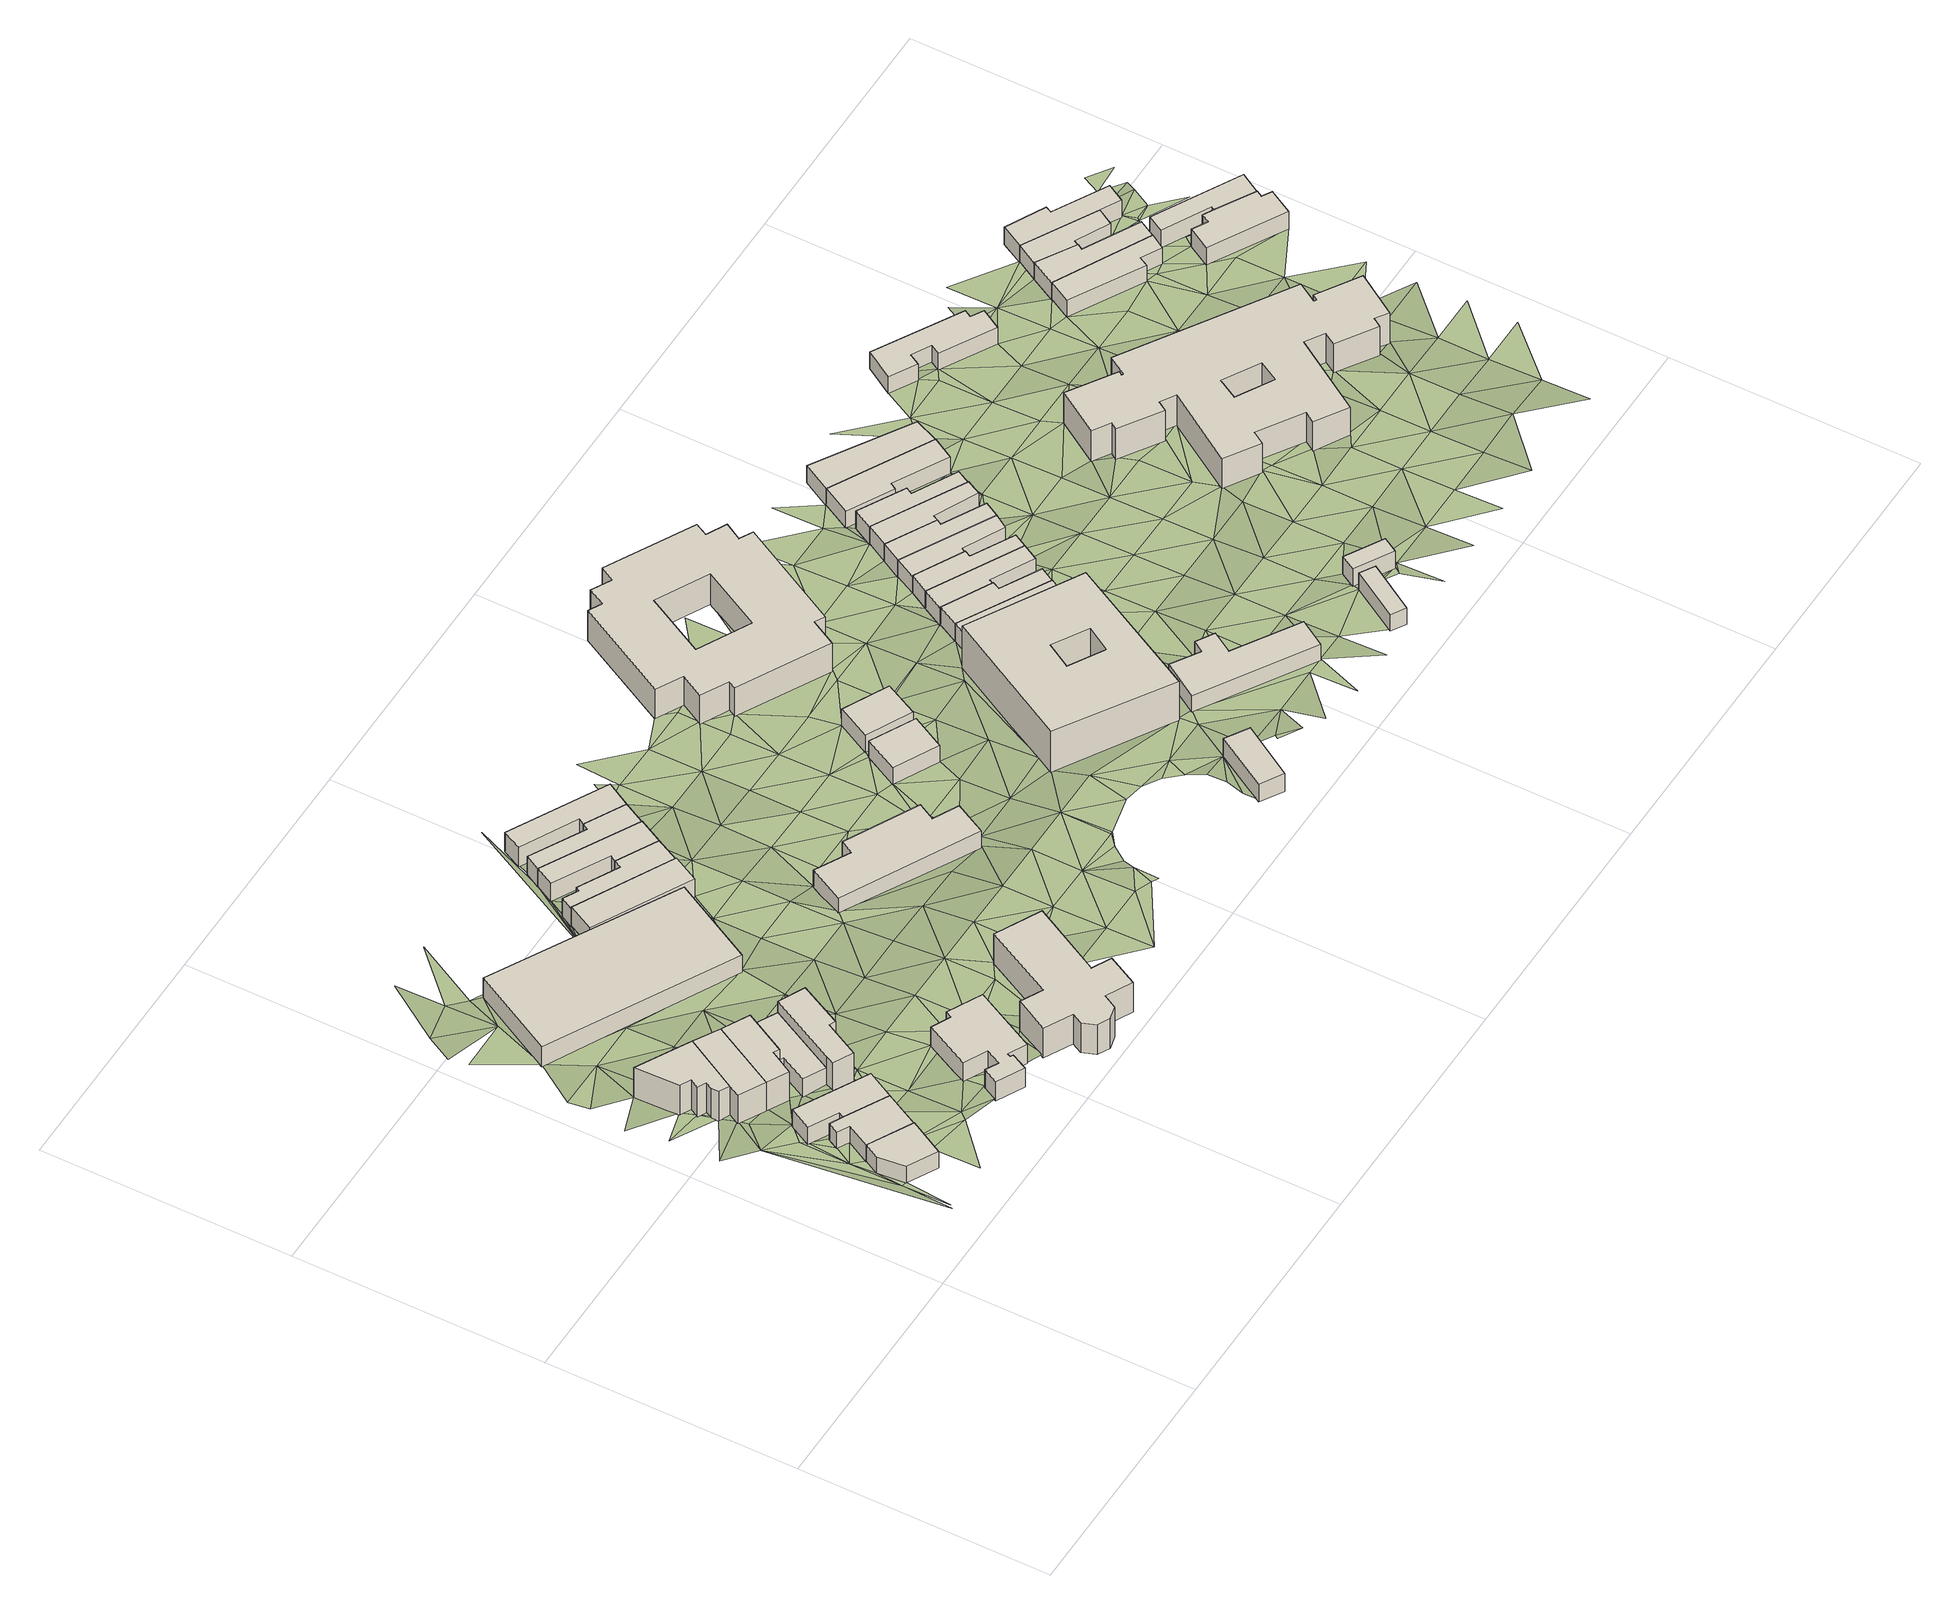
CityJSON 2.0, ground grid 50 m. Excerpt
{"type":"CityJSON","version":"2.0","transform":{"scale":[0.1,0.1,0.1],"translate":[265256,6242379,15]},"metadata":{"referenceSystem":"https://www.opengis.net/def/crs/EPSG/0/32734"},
"CityObjects":{
"building1":{"type":"Building","attributes":{"address":"82 Coleridge Road Salt River Cape Town","building":"house","building:levels":"1","footprint":{"type":"Polygon"},"plus_code":"C8XMXHXP+XQR","ground_height":21.01,"building_height":4.1,"roof_height":25.11},"geometry":[{"type":"Solid","lod":"1","boundaries":[[[[0,1,2,3,4]],[[1,5,6,2]],[[5,7,8,6]],[[7,9,10,11,8]],[[9,0,4,3,11,10]],[[3,2,6,8,11]],[[9,7,5,1,0]]]]}]},
"building2":{"type":"Building","attributes":{"address":"80 Coleridge Road Salt River Cape Town","building":"house","building:levels":"1","footprint":{"type":"Polygon"},"plus_code":"C8XRXGX4+XPX","ground_height":20.84,"building_height":4.1,"roof_height":24.94},"geometry":[{"type":"Solid","lod":"1","boundaries":[[[[12,13,14,10]],[[13,15,16,14]],[[15,17,18,16]],[[17,19,20,18]],[[19,21,22,20]],[[21,23,4,22]],[[23,12,10,4]],[[10,14,16,18,20,22,4]],[[23,21,19,17,15,13,12]]]]}]},
"building3":{"type":"Building","attributes":{"address":"78 Coleridge Road Salt River Cape Town","building":"house","building:levels":"1","footprint":{"type":"Polygon"},"plus_code":"C8XVX4XG+XJR","ground_height":20.84,"building_height":4.1,"roof_height":24.94},"geometry":[{"type":"Solid","lod":"1","boundaries":[[[[24,25,26,14]],[[25,27,28,26]],[[27,29,30,28]],[[29,31,32,30]],[[31,33,16,32]],[[33,24,14,16]],[[14,26,28,30,32,16]],[[33,31,29,27,25,24]]]]}]},
"building4":{"type":"Building","attributes":{"address":"1 Swift Street Salt River Cape Town","building":"house","building:levels":"2","footprint":{"type":"Polygon"},"plus_code":"C8XFXGXP+XJX","ground_height":20.06,"building_height":6.9,"roof_height":26.96},"geometry":[{"type":"Solid","lod":"1","boundaries":[[[[34,35,36,37]],[[35,38,39,36]],[[38,40,41,39]],[[40,42,43,41]],[[42,44,45,43]],[[44,46,47,45]],[[46,48,49,47]],[[48,50,51,49]],[[50,34,37,51]],[[37,36,39,41,43,45,47,49,51]],[[50,48,46,44,42,40,38,35,34]]]]}]},
"building5":{"type":"Building","attributes":{"address":"3 Swift Street Salt River Cape Town","building":"house","building:levels":"2","footprint":{"type":"Polygon"},"plus_code":"C8XPXHXR+X9R","ground_height":20.07,"building_height":6.9,"roof_height":26.97},"geometry":[{"type":"Solid","lod":"1","boundaries":[[[[52,34,37,53]],[[34,50,51,37]],[[50,54,55,51]],[[54,56,57,55]],[[56,52,53,57]],[[53,37,51,55,57]],[[56,54,50,34,52]]]]}]},
"building6":{"type":"Building","attributes":{"address":"5 Swift Street Salt River Cape Town","building":"house","building:levels":"2","footprint":{"type":"Polygon"},"plus_code":"C8XXXRXJ+X4V","ground_height":20.07,"building_height":6.9,"roof_height":26.97},"geometry":[{"type":"Solid","lod":"1","boundaries":[[[[58,59,60,53,61,62]],[[59,63,57,53,60]],[[63,64,65,57]],[[64,66,67,65]],[[66,68,69,67]],[[68,58,62,61,69]],[[61,53,57,65,67,69]],[[68,66,64,63,59,58]]]]}]},
"building7":{"type":"Building","attributes":{"address":"7 Swift Street Salt River Cape Town","building":"house","building:levels":"1","footprint":{"type":"Polygon"},"plus_code":"C9X7XHXG+XQV","ground_height":20.31,"building_height":4.1,"roof_height":24.41},"geometry":[{"type":"Solid","lod":"1","boundaries":[[[[70,58,62,71]],[[58,68,72,62]],[[68,73,74,72]],[[73,75,76,74]],[[75,77,78,76]],[[77,70,71,78]],[[71,62,72,74,76,78]],[[77,75,73,68,58,70]]]]}]},
"building8":{"type":"Building","attributes":{"address":"9 Swift Street Salt River Cape Town","building":"house","building:levels":"2","footprint":{"type":"Polygon"},"plus_code":"C9XGX5X2+XWV","ground_height":20.31,"building_height":6.9,"roof_height":27.21},"geometry":[{"type":"Solid","lod":"1","boundaries":[[[[70,77,78,79,80,71]],[[77,81,82,79,78]],[[81,83,84,82]],[[83,85,86,84]],[[85,87,88,86]],[[87,89,90,88]],[[89,70,71,80,90]],[[80,79,82,84,86,88,90]],[[89,87,85,83,81,77,70]]]]}]},
"building9":{"type":"Building","attributes":{"address":"63 Coleridge Road Salt River Cape Town","building":"house","building:levels":"1","residential":"clergy_house","footprint":{"type":"Polygon"},"plus_code":"CCX4X8X9+XVX","ground_height":21.37,"building_height":4.1,"roof_height":25.47},"geometry":[{"type":"Solid","lod":"1","boundaries":[[[[91,92,93,94]],[[92,95,96,93]],[[95,97,98,96]],[[97,99,100,98]],[[99,101,102,100]],[[101,103,104,102]],[[103,105,106,104]],[[105,107,108,106]],[[107,109,110,108]],[[109,111,112,110]],[[111,113,114,112]],[[113,115,116,114]],[[115,117,118,116]],[[117,91,94,118]],[[94,93,96,98,100,102,104,106,108,110,112,114,116,118]],[[117,115,113,111,109,107,105,103,101,99,97,95,92,91]]]]}]},
"building10":{"type":"Building","attributes":{"address":"4 Swift Street Salt River Cape Town","building":"retail","building:levels":"1","footprint":{"type":"Polygon"},"plus_code":"C9X8XHXR+X6W","ground_height":18.92,"building_height":4.1,"roof_height":23.02},"geometry":[{"type":"Solid","lod":"1","boundaries":[[[[119,120,121,122]],[[120,123,124,121]],[[123,125,126,124]],[[125,119,122,126]],[[122,121,124,126]],[[125,123,120,119]]]]}]},
"building11":{"type":"Building","attributes":{"address":"Coleridge Road Salt River","building":"church","building:levels":"2","footprint":{"type":"Polygon"},"plus_code":"CFX2XQXM+X5V","ground_height":20.98,"building_height":6.9,"roof_height":27.88},"geometry":[{"type":"Solid","lod":"1","boundaries":[[[[127,128,129,130]],[[128,131,132,129]],[[131,133,134,132]],[[133,135,136,134]],[[135,137,138,136]],[[137,139,140,138]],[[139,141,142,140]],[[141,143,144,142]],[[143,145,146,144]],[[145,147,148,146]],[[147,149,150,148]],[[149,151,152,150]],[[151,153,154,152]],[[153,127,130,154]],[[130,129,132,134,136,138,140,142,144,146,148,150,152,154]],[[153,151,149,147,145,143,141,139,137,135,133,131,128,127]]]]}]},
"building12":{"type":"Building","attributes":{"address":"74 Coleridge Road Salt River Cape Town","building":"house","building:levels":"1","footprint":{"type":"Polygon"},"plus_code":"CCX5X6XF+X6W","ground_height":18.96,"building_height":4.1,"roof_height":23.06},"geometry":[{"type":"Solid","lod":"1","boundaries":[[[[155,156,157,158,159,160]],[[156,161,162,158,157]],[[161,163,164,162]],[[163,155,160,159,164]],[[159,158,162,164]],[[163,161,156,155]]]]}]},
"building13":{"type":"Building","attributes":{"address":"72 Coleridge Road Salt River Cape Town","building":"house","building:levels":"1","footprint":{"type":"Polygon"},"plus_code":"CCXCX2XP+X2R","ground_height":18.47,"building_height":4.1,"roof_height":22.57},"geometry":[{"type":"Solid","lod":"1","boundaries":[[[[165,166,167,168]],[[166,169,170,167]],[[169,171,172,170]],[[171,173,174,172]],[[173,175,157,174]],[[175,176,160,157]],[[176,177,178,160]],[[177,165,168,178]],[[168,167,170,172,174,157,160,178]],[[177,176,175,173,171,169,166,165]]]]}]},
"building14":{"type":"Building","attributes":{"address":"70 Coleridge Road Salt River Cape Town","building":"house","building:levels":"1","footprint":{"type":"Polygon"},"plus_code":"CCXCX8X3+XVW","ground_height":18.47,"building_height":4.1,"roof_height":22.57},"geometry":[{"type":"Solid","lod":"1","boundaries":[[[[179,180,181,182,183,184]],[[180,185,186,182,181]],[[185,187,188,186]],[[187,165,168,188]],[[165,177,178,168]],[[177,179,184,183,178]],[[183,182,186,188,168,178]],[[177,165,187,185,180,179]]]]}]},
"building15":{"type":"Building","attributes":{"address":"68 Coleridge Road Salt River Cape Town","building":"house","building:levels":"1","footprint":{"type":"Polygon"},"plus_code":"CCXMX9XM+XXV","ground_height":18.25,"building_height":4.1,"roof_height":22.35},"geometry":[{"type":"Solid","lod":"1","boundaries":[[[[189,190,191,192]],[[190,193,194,191]],[[193,195,181,194]],[[195,196,184,181]],[[196,197,198,184]],[[197,189,192,198]],[[192,191,194,181,184,198]],[[197,196,195,193,190,189]]]]}]},
"building16":{"type":"Building","attributes":{"address":"66 Coleridge Road Salt River Cape Town","building":"house","building:levels":"1","footprint":{"type":"Polygon"},"plus_code":"CCXMX6X6+X3W","ground_height":18.25,"building_height":4.1,"roof_height":22.35},"geometry":[{"type":"Solid","lod":"1","boundaries":[[[[199,200,201,202,203,204]],[[200,205,206,202,201]],[[205,207,208,206]],[[207,209,192,208]],[[209,210,198,192]],[[210,199,204,203,198]],[[203,202,206,208,192,198]],[[210,209,207,205,200,199]]]]}]},
"building17":{"type":"Building","attributes":{"building":"school","building:levels":"1","footprint":{"type":"Polygon"},"plus_code":"CFXRX2XM+XCR","ground_height":17.88,"building_height":4.1,"roof_height":21.98},"geometry":[{"type":"Solid","lod":"1","boundaries":[[[[211,212,213,214]],[[212,215,216,213]],[[215,217,218,216]],[[217,219,220,218]],[[219,221,222,220]],[[221,223,224,222]],[[223,225,226,224]],[[225,211,214,226]],[[214,213,216,218,220,222,224,226]],[[225,223,221,219,217,215,212,211]]]]}]},
"building18":{"type":"Building","attributes":{"building":"school","building:levels":"1","footprint":{"type":"Polygon"},"plus_code":"CGXWX2XG+X2R","ground_height":17.48,"building_height":4.1,"roof_height":21.58},"geometry":[{"type":"Solid","lod":"1","boundaries":[[[[227,228,229,230]],[[228,231,232,229]],[[231,233,234,232]],[[233,227,230,234]],[[230,229,232,234]],[[233,231,228,227]]]]}]},
"building19":{"type":"Building","attributes":{"building":"school","building:levels":"1","footprint":{"type":"Polygon"},"plus_code":"CHX4XCX5+X5W","ground_height":17.37,"building_height":4.1,"roof_height":21.47},"geometry":[{"type":"Solid","lod":"1","boundaries":[[[[235,236,237,238]],[[236,239,240,237]],[[239,241,242,240]],[[241,235,238,242]],[[238,237,240,242]],[[241,239,236,235]]]]}]},
"building20":{"type":"Building","attributes":{"address":"Swift Street Salt River Cape Town","building":"house","building:levels":"1","footprint":{"type":"Polygon"},"plus_code":"CJX4XXXP+XJV","ground_height":20.36,"building_height":4.1,"roof_height":24.46},"geometry":[{"type":"Solid","lod":"1","boundaries":[[[[243,244,245,246]],[[244,247,248,245]],[[247,249,250,248]],[[249,243,246,250]],[[246,245,248,250]],[[249,247,244,243]]]]}]},
"building21":{"type":"Building","attributes":{"building":"school","building:levels":"2","footprint":{"type":"Polygon"},"plus_code":"CHXWXPXM+X9W","ground_height":16.9,"building_height":6.9,"roof_height":23.8},"geometry":[{"type":"Solid","lod":"1","boundaries":[[[[251,252,253,254]],[[252,255,256,253]],[[255,257,258,256]],[[257,259,260,258]],[[259,261,262,260]],[[261,263,264,262]],[[263,265,266,264]],[[265,267,268,266]],[[267,269,270,268]],[[269,271,272,270]],[[271,273,274,272]],[[273,275,276,274]],[[275,277,278,276]],[[277,279,280,278]],[[279,281,282,280]],[[281,283,284,282]],[[283,285,286,284]],[[285,251,254,286]],[[287,288,289,290]],[[288,291,292,289]],[[291,293,294,292]],[[293,287,290,294]],[[254,253,256,258,260,262,264,266,268,270,272,274,276,278,280,282,284,286],[290,289,292,294]],[[285,283,281,279,277,275,273,271,269,267,265,263,261,259,257,255,252,251],[293,291,288,287]]]]}]},
"building22":{"type":"Building","attributes":{"address":"Swift Studio 97 Cecil Road Salt River 7925 Cape Town","building":"apartments","building:levels":"3","building:flats":"2","footprint":{"type":"Polygon"},"plus_code":"CHXRX3XM+X8X","ground_height":19.14,"building_height":9.7,"roof_height":28.84},"geometry":[{"type":"Solid","lod":"1","boundaries":[[[[295,296,297,298]],[[296,299,300,297]],[[299,301,302,300]],[[301,295,298,302]],[[303,304,305,306]],[[304,307,308,305]],[[307,309,310,308]],[[309,303,306,310]],[[298,297,300,302],[306,305,308,310]],[[301,299,296,295],[309,307,304,303]]]]}]},
"building23":{"type":"Building","attributes":{"building":"school","building:levels":"1","footprint":{"type":"Polygon"},"plus_code":"CMX5XCXC+XGR","ground_height":19.2,"building_height":4.1,"roof_height":23.3},"geometry":[{"type":"Solid","lod":"1","boundaries":[[[[311,312,313,314]],[[312,315,316,313]],[[315,317,318,316]],[[317,319,320,318]],[[319,321,322,320]],[[321,323,324,322]],[[323,325,326,324]],[[325,311,314,326]],[[314,313,316,318,320,322,324,326]],[[325,323,321,319,317,315,312,311]]]]}]},
"building24":{"type":"Building","attributes":{"address":"95 Cecil Road Salt River Cape Town","building":"house","building:levels":"1","footprint":{"type":"Polygon"},"plus_code":"CJXHXWXG+XMW","ground_height":18.43,"building_height":4.1,"roof_height":22.53},"geometry":[{"type":"Solid","lod":"1","boundaries":[[[[327,328,329,330,331,332]],[[328,333,334,330,329]],[[333,335,336,334]],[[335,337,338,336]],[[337,339,340,338]],[[339,327,332,331,340]],[[331,330,334,336,338,340]],[[339,337,335,333,328,327]]]]}]},
"building25":{"type":"Building","attributes":{"address":"93 Cecil Road Salt River Cape Town","building":"house","building:levels":"1","footprint":{"type":"Polygon"},"plus_code":"CJXVXCXJ+XGR","ground_height":18.22,"building_height":4.1,"roof_height":22.32},"geometry":[{"type":"Solid","lod":"1","boundaries":[[[[341,342,332,329]],[[342,343,344,332]],[[343,345,346,344]],[[345,347,348,349,346]],[[347,350,351,352,349,348]],[[350,341,329,352,351]],[[329,332,344,346,349,352]],[[350,347,345,343,342,341]]]]}]},
"building26":{"type":"Building","attributes":{"address":"91 Cecil Road Salt River Cape Town","building":"house","building:levels":"1","footprint":{"type":"Polygon"},"plus_code":"CJXVX5X7+XXX","ground_height":17.85,"building_height":4.1,"roof_height":21.95},"geometry":[{"type":"Solid","lod":"1","boundaries":[[[[353,354,348,351]],[[354,355,356,348]],[[355,357,358,356]],[[357,359,360,358]],[[359,361,362,360]],[[361,353,351,362]],[[351,348,356,358,360,362]],[[361,359,357,355,354,353]]]]}]},
"building27":{"type":"Building","attributes":{"address":"89 Cecil Road Salt River Cape Town","building":"house","building:levels":"1","footprint":{"type":"Polygon"},"plus_code":"CMX4XCX3+XJR","ground_height":17.85,"building_height":4.1,"roof_height":21.95},"geometry":[{"type":"Solid","lod":"1","boundaries":[[[[361,359,360,362]],[[359,363,364,360]],[[363,365,366,364]],[[365,367,368,369,366]],[[367,370,371,372,369,368]],[[370,361,362,372,371]],[[362,360,364,366,369,372]],[[370,367,365,363,359,361]]]]}]},
"building28":{"type":"Building","attributes":{"address":"87 Cecil Road Salt River Cape Town","building":"house","building:levels":"1","footprint":{"type":"Polygon"},"plus_code":"CMX3X6X8+XVV","ground_height":17.42,"building_height":4.1,"roof_height":21.52},"geometry":[{"type":"Solid","lod":"1","boundaries":[[[[373,374,368,371]],[[374,375,376,368]],[[375,377,378,376]],[[377,379,380,378]],[[379,381,382,380]],[[381,373,371,382]],[[371,368,376,378,380,382]],[[381,379,377,375,374,373]]]]}]},
"building29":{"type":"Building","attributes":{"address":"85 Cecil Road Salt River Cape Town","building":"house","building:levels":"1","footprint":{"type":"Polygon"},"plus_code":"CMX8X7XX+XJR","ground_height":17.42,"building_height":4.1,"roof_height":21.52},"geometry":[{"type":"Solid","lod":"1","boundaries":[[[[383,384,380,382]],[[384,385,386,380]],[[385,387,388,386]],[[387,389,390,388]],[[389,391,392,390]],[[391,383,382,392]],[[382,380,386,388,390,392]],[[391,389,387,385,384,383]]]]}]},
"building30":{"type":"Building","attributes":{"building":"school","building:levels":"1","footprint":{"type":"Polygon"},"plus_code":"CPXCXGX9+X4V","ground_height":19.2,"building_height":4.1,"roof_height":23.3},"geometry":[{"type":"Solid","lod":"1","boundaries":[[[[393,394,395,396]],[[394,397,398,395]],[[397,399,400,398]],[[399,393,396,400]],[[396,395,398,400]],[[399,397,394,393]]]]}]},
"building31":{"type":"Building","attributes":{"address":"83 Cecil Road Salt River Cape Town","building":"house","building:levels":"1","footprint":{"type":"Polygon"},"plus_code":"CMX7XJX5+XRR","ground_height":17.42,"building_height":4.1,"roof_height":21.52},"geometry":[{"type":"Solid","lod":"1","boundaries":[[[[391,389,390,392]],[[389,401,402,390]],[[401,403,404,402]],[[403,405,406,407,404]],[[405,408,409,410,407,406]],[[408,391,392,410,409]],[[392,390,402,404,407,410]],[[408,405,403,401,389,391]]]]}]},
"building32":{"type":"Building","attributes":{"address":"81 Cecil Road Salt River Cape Town","building":"house","building:levels":"1","footprint":{"type":"Polygon"},"plus_code":"CMXGXMX7+X8X","ground_height":17.08,"building_height":4.1,"roof_height":21.18},"geometry":[{"type":"Solid","lod":"1","boundaries":[[[[411,412,406,409]],[[412,413,414,406]],[[413,415,416,414]],[[415,417,418,416]],[[417,419,420,418]],[[419,411,409,420]],[[409,406,414,416,418,420]],[[419,417,415,413,412,411]]]]}]},
"building33":{"type":"Building","attributes":{"building":"school","building:levels":"1","footprint":{"type":"Polygon"},"plus_code":"CPXPXWX4+XVR","ground_height":19.07,"building_height":4.1,"roof_height":23.17},"geometry":[{"type":"Solid","lod":"1","boundaries":[[[[421,422,423,424]],[[422,425,426,423]],[[425,427,428,426]],[[427,421,424,428]],[[424,423,426,428]],[[427,425,422,421]]]]}]},
"building34":{"type":"Building","attributes":{"address":"79 Cecil Road Salt River Cape Town","building":"house","building:levels":"1","footprint":{"type":"Polygon"},"plus_code":"CMXGXMX9+XCR","ground_height":16.7,"building_height":4.1,"roof_height":20.8},"geometry":[{"type":"Solid","lod":"1","boundaries":[[[[429,430,431,432,433]],[[430,434,435,431]],[[434,436,437,435]],[[436,438,439,437]],[[438,440,441,442,439]],[[440,429,433,432,442,441]],[[432,431,435,437,439,442]],[[440,438,436,434,430,429]]]]}]},
"building35":{"type":"Building","attributes":{"address":"77 Cecil Road Salt River Cape Town","building":"house","building:levels":"1","footprint":{"type":"Polygon"},"plus_code":"CMXPXQXF+X4X","ground_height":16.6,"building_height":4.1,"roof_height":20.7},"geometry":[{"type":"Solid","lod":"1","boundaries":[[[[443,444,441,433]],[[444,445,446,441]],[[445,447,448,446]],[[447,443,433,448]],[[433,441,446,448]],[[447,445,444,443]]]]}]},
"building36":{"type":"Building","attributes":{"address":"88 Fenton Road Salt River Cape Town","building":"house","building:levels":"1","footprint":{"type":"Polygon"},"plus_code":"CQX6X9XX+X8R","ground_height":16.36,"building_height":4.1,"roof_height":20.46},"geometry":[{"type":"Solid","lod":"1","boundaries":[[[[449,450,451,452,453,454]],[[450,455,456,452,451]],[[455,457,458,456]],[[457,459,460,458]],[[459,461,462,460]],[[461,463,464,462]],[[463,465,466,464]],[[465,467,468,466]],[[467,469,470,468]],[[469,449,454,453,470]],[[453,452,456,458,460,462,464,466,468,470]],[[469,467,465,463,461,459,457,455,450,449]]]]}]},
"building37":{"type":"Building","attributes":{"address":"Dryden Street Salt River Cape Town","building":"school","building:levels":"2","footprint":{"type":"Polygon"},"plus_code":"CRXFX9XJ+XCX","ground_height":17.91,"building_height":6.9,"roof_height":24.81},"geometry":[{"type":"Solid","lod":"1","boundaries":[[[[471,472,473,474]],[[472,475,476,473]],[[475,477,478,476]],[[477,479,480,478]],[[479,481,482,480]],[[481,483,484,482]],[[483,485,486,484]],[[485,487,488,486]],[[487,489,490,488]],[[489,491,492,490]],[[491,493,494,492]],[[493,495,496,494]],[[495,497,498,496]],[[497,499,500,498]],[[499,501,502,500]],[[501,503,504,502]],[[503,505,506,504]],[[505,507,508,506]],[[507,509,510,508]],[[509,511,512,510]],[[511,513,514,512]],[[513,515,516,514]],[[515,517,518,516]],[[517,519,520,518]],[[519,521,522,520]],[[521,523,524,522]],[[523,525,526,524]],[[525,471,474,526]],[[527,528,529,530]],[[528,531,532,529]],[[531,533,534,532]],[[533,527,530,534]],[[474,473,476,478,480,482,484,486,488,490,492,494,496,498,500,502,504,506,508,510,512,514,516,518,520,522,524,526],[530,529,532,534]],[[525,523,521,519,517,515,513,511,509,507,505,503,501,499,497,495,493,491,489,487,485,483,481,479,477,475,472,471],[533,531,528,527]]]]}]},
"building38":{"type":"Building","attributes":{"address":"87 Fenton Road Salt River Cape Town","building":"house","building:levels":"1","footprint":{"type":"Polygon"},"plus_code":"CRXJXMXW+XHW","ground_height":16.62,"building_height":4.1,"roof_height":20.72},"geometry":[{"type":"Solid","lod":"1","boundaries":[[[[535,536,537,538,539,540]],[[536,541,542,538,537]],[[541,543,544,542]],[[543,545,546,544]],[[545,547,548,546]],[[547,535,540,539,548]],[[539,538,542,544,546,548]],[[547,545,543,541,536,535]]]]}]},
"building39":{"type":"Building","attributes":{"address":"85 Fenton Road Salt River Cape Town","building":"house","building:levels":"1","footprint":{"type":"Polygon"},"plus_code":"CRXQXGXM+XCW","ground_height":16.47,"building_height":4.1,"roof_height":20.57},"geometry":[{"type":"Solid","lod":"1","boundaries":[[[[549,550,540,537]],[[550,551,552,540]],[[551,553,554,552]],[[553,555,556,557,554]],[[555,558,559,560,557,556]],[[558,549,537,560,559]],[[537,540,552,554,557,560]],[[558,555,553,551,550,549]]]]}]},
"building40":{"type":"Building","attributes":{"address":"83 Fenton Road Salt River Cape Town","building":"house","building:levels":"1","footprint":{"type":"Polygon"},"plus_code":"CRXQXMXQ+XQX","ground_height":16.16,"building_height":4.1,"roof_height":20.26},"geometry":[{"type":"Solid","lod":"1","boundaries":[[[[558,555,556,559]],[[555,561,562,556]],[[561,563,564,562]],[[563,565,566,564]],[[565,567,568,566]],[[567,558,559,568]],[[559,556,562,564,566,568]],[[567,565,563,561,555,558]]]]}]},
"building41":{"type":"Building","attributes":{"address":"81 Fenton Road Salt River Cape Town","building":"house","building:levels":"1","footprint":{"type":"Polygon"},"plus_code":"CVX2XHX9+XVW","ground_height":16.16,"building_height":4.1,"roof_height":20.26},"geometry":[{"type":"Solid","lod":"1","boundaries":[[[[569,570,566,568]],[[570,571,572,566]],[[571,573,574,572]],[[573,575,576,574]],[[575,577,578,579,576]],[[577,580,581,582,579,578]],[[580,569,568,582,581]],[[568,566,572,574,576,579,582]],[[580,577,575,573,571,570,569]]]]}]},
"building42":{"type":"Building","attributes":{"address":"Goldsmith Road Salt River Cape Town","building":"house","building:levels":"1","footprint":{"type":"Polygon"},"plus_code":"CVXMXXXJ+X5V","ground_height":17.04,"building_height":4.1,"roof_height":21.14},"geometry":[{"type":"Solid","lod":"1","boundaries":[[[[583,584,585,586,587,588]],[[584,589,590,586,585]],[[589,591,592,590]],[[591,593,594,592]],[[593,595,596,594]],[[595,597,598,596]],[[597,599,600,598]],[[599,601,602,600]],[[601,583,588,587,602]],[[587,586,590,592,594,596,598,600,602]],[[601,599,597,595,593,591,589,584,583]]]]}]},
"building43":{"type":"Building","attributes":{"address":"Goldsmith Road Salt River Cape Town","building":"house","building:levels":"1","footprint":{"type":"Polygon"},"plus_code":"CVXMX2XR+XMV","ground_height":16.84,"building_height":4.1,"roof_height":20.94},"geometry":[{"type":"Solid","lod":"1","boundaries":[[[[603,604,605,588]],[[604,606,607,608,605]],[[606,609,610,611,608,607]],[[609,612,613,611,610]],[[612,614,585,613]],[[614,603,588,585]],[[588,605,608,611,613,585]],[[614,612,609,606,604,603]]]]}]},
"terrain1":{"type":"TINRelief","geometry":[{"type":"CompositeSurface","lod":"1","boundaries":[[[615,616,617]],[[618,619,617]],[[617,616,1]],[[617,1,620]],[[617,620,618]],[[620,1,0]],[[621,622,618]],[[623,618,620]],[[624,623,620]],[[624,620,625]],[[620,0,626]],[[621,627,622]],[[625,620,626]],[[628,618,623]],[[629,630,631]],[[621,618,632]],[[627,630,629]],[[624,625,633]],[[628,632,618]],[[628,623,624]],[[634,635,631]],[[636,624,633]],[[637,9,7]],[[627,638,630]],[[639,627,621]],[[630,640,631]],[[633,15,636]],[[641,630,638]],[[632,642,621]],[[628,642,632]],[[643,644,645]],[[646,637,647]],[[645,644,634]],[[9,637,646]],[[628,648,642]],[[643,645,649]],[[628,650,651]],[[645,634,652]],[[648,628,651]],[[634,34,652]],[[650,628,25]],[[653,13,9]],[[9,646,653]],[[649,654,655]],[[650,656,651]],[[657,654,658]],[[659,648,651]],[[656,650,25]],[[652,660,645]],[[648,661,662]],[[663,13,653]],[[656,664,651]],[[34,660,652]],[[659,661,648]],[[13,663,25]],[[665,653,646]],[[649,645,666]],[[25,667,656]],[[668,658,654]],[[34,669,660]],[[653,670,663]],[[649,119,654]],[[665,671,653]],[[672,25,663]],[[660,666,645]],[[672,667,25]],[[671,670,653]],[[668,673,658]],[[667,672,674]],[[654,675,668]],[[654,119,675]],[[670,676,663]],[[677,672,663]],[[670,671,678]],[[669,679,660]],[[671,680,678]],[[674,672,681]],[[669,58,679]],[[660,679,666]],[[670,678,682]],[[678,680,682]],[[677,663,676]],[[666,683,649]],[[681,672,684]],[[70,685,58]],[[686,687,688]],[[676,670,677]],[[679,58,685]],[[668,675,689]],[[684,672,677]],[[688,690,686]],[[684,691,681]],[[119,692,675]],[[681,691,693]],[[685,70,694]],[[679,685,694]],[[677,95,684]],[[666,679,683]],[[695,690,696]],[[95,677,697]],[[70,693,694]],[[691,694,693]],[[695,696,698]],[[92,690,695]],[[699,684,95]],[[684,699,691]],[[119,700,692]],[[683,679,694]],[[701,95,92]],[[698,92,695]],[[701,699,95]],[[702,92,698]],[[691,703,694]],[[691,699,704]],[[705,700,119]],[[691,704,703]],[[683,694,703]],[[92,706,701]],[[692,700,156]],[[702,706,92]],[[699,701,707]],[[156,708,692]],[[707,704,699]],[[701,706,707]],[[683,703,709]],[[710,692,708]],[[702,711,706]],[[712,683,709]],[[713,692,710]],[[714,703,704]],[[715,704,707]],[[716,717,708]],[[712,705,683]],[[708,717,710]],[[711,707,706]],[[705,718,700]],[[703,714,709]],[[704,715,714]],[[713,719,692]],[[720,710,717]],[[721,153,722]],[[712,709,723]],[[707,711,724]],[[705,712,718]],[[723,709,714]],[[717,725,726]],[[727,715,707]],[[711,153,728]],[[717,726,720]],[[724,711,728]],[[729,718,712]],[[715,727,714]],[[725,730,726]],[[707,724,727]],[[712,723,729]],[[723,714,731]],[[732,733,734]],[[730,720,726]],[[735,153,721]],[[727,731,714]],[[736,735,721]],[[737,734,733]],[[738,718,739]],[[740,723,731]],[[741,728,153]],[[739,718,729]],[[728,741,724]],[[732,734,742]],[[729,723,740]],[[741,153,735]],[[177,738,739]],[[737,189,734]],[[727,724,743]],[[742,734,189]],[[731,727,744]],[[743,724,741]],[[179,177,739]],[[740,745,729]],[[735,736,746]],[[729,745,739]],[[747,740,748]],[[747,745,740]],[[744,727,743]],[[735,749,741]],[[739,750,179]],[[736,751,746]],[[752,747,748]],[[753,739,745]],[[731,744,754]],[[735,746,749]],[[743,741,755]],[[739,753,750]],[[756,179,750]],[[745,747,757]],[[747,752,757]],[[754,744,743]],[[755,741,749]],[[199,756,750]],[[753,745,758]],[[746,751,759]],[[749,746,759]],[[743,755,754]],[[758,745,757]],[[760,759,751]],[[761,199,750]],[[211,757,752]],[[761,762,199]],[[749,759,763]],[[764,750,753]],[[765,753,758]],[[763,766,749]],[[767,754,755]],[[750,764,761]],[[768,755,749]],[[753,765,764]],[[766,769,749]],[[754,767,223]],[[758,757,770]],[[225,771,211]],[[757,211,770]],[[755,768,767]],[[771,225,223]],[[749,769,768]],[[772,761,773]],[[766,774,769]],[[765,758,775]],[[761,764,773]],[[767,776,223]],[[211,771,777]],[[775,758,770]],[[768,769,774]],[[777,770,211]],[[768,776,767]],[[771,223,778]],[[765,779,764]],[[775,779,765]],[[780,768,774]],[[778,777,771]],[[223,776,778]],[[764,781,773]],[[775,770,228]],[[228,770,777]],[[779,782,764]],[[783,776,768]],[[782,781,764]],[[768,780,784]],[[778,785,777]],[[775,228,786]],[[768,784,783]],[[773,787,788]],[[775,789,779]],[[787,773,781]],[[776,790,778]],[[775,786,789]],[[784,780,791]],[[792,782,779]],[[776,783,793]],[[781,782,792]],[[785,778,790]],[[794,786,228]],[[776,793,790]],[[779,795,792]],[[788,787,796]],[[787,781,796]],[[795,779,789]],[[781,792,797]],[[784,791,798]],[[791,799,798]],[[800,786,794]],[[801,247,802]],[[794,785,803]],[[799,804,798]],[[790,803,785]],[[802,247,805]],[[784,806,783]],[[807,805,247]],[[247,804,807]],[[800,794,803]],[[247,798,804]],[[795,789,808]],[[798,806,784]],[[809,792,795]],[[783,295,793]],[[241,800,803]],[[789,241,810]],[[811,790,793]],[[789,810,808]],[[247,812,798]],[[803,790,811]],[[808,809,795]],[[811,241,803]],[[247,244,812]],[[798,812,806]],[[793,295,811]],[[241,813,810]],[[814,815,816]],[[808,810,817]],[[241,811,813]],[[818,819,820]],[[821,812,244]],[[822,806,812]],[[818,821,244]],[[814,816,823]],[[817,809,808]],[[817,810,813]],[[812,821,822]],[[824,825,826]],[[818,820,821]],[[824,827,825]],[[809,828,829]],[[813,811,295]],[[806,822,323]],[[809,817,828]],[[830,816,815]],[[831,826,825]],[[831,825,827]],[[295,328,813]],[[295,832,328]],[[828,817,833]],[[834,806,323]],[[835,822,821]],[[813,836,817]],[[295,837,832]],[[838,835,821]],[[328,836,813]],[[321,839,323]],[[817,840,833]],[[839,834,323]],[[834,841,806]],[[842,822,835]],[[840,817,836]],[[828,833,843]],[[319,839,321]],[[837,295,841]],[[839,319,834]],[[844,833,840]],[[840,836,361]],[[845,842,835]],[[846,317,315]],[[837,847,848]],[[844,849,833]],[[319,317,850]],[[840,361,370]],[[851,834,319]],[[849,843,833]],[[852,846,315]],[[847,837,841]],[[846,850,317]],[[840,381,844]],[[381,840,370]],[[834,851,841]],[[850,851,319]],[[842,853,854]],[[347,855,856]],[[842,854,852]],[[857,850,846]],[[381,391,844]],[[847,841,858]],[[846,852,857]],[[849,844,408]],[[859,860,347]],[[851,858,841]],[[861,847,858]],[[408,844,391]],[[859,347,856]],[[851,850,862]],[[854,857,852]],[[863,864,849]],[[861,865,856]],[[862,850,857]],[[865,861,858]],[[408,863,849]],[[865,859,856]],[[858,851,866]],[[867,868,869]],[[868,867,870]],[[851,862,866]],[[854,394,857]],[[859,865,871]],[[872,394,854]],[[869,873,867]],[[858,874,865]],[[875,863,408]],[[875,408,419]],[[876,870,867]],[[862,857,877]],[[874,858,866]],[[871,865,878]],[[876,867,873]],[[429,863,875]],[[857,394,879]],[[880,881,882]],[[879,877,857]],[[429,883,863]],[[873,871,878]],[[884,882,881]],[[419,885,875]],[[878,865,874]],[[866,862,886]],[[881,880,887]],[[862,877,888]],[[393,889,890]],[[873,891,876]],[[884,881,892]],[[394,393,879]],[[419,893,885]],[[874,866,886]],[[888,886,862]],[[894,876,891]],[[879,421,877]],[[878,891,873]],[[887,892,881]],[[894,891,887]],[[895,879,393]],[[885,893,896]],[[895,393,890]],[[874,897,878]],[[877,421,898]],[[895,890,899]],[[898,888,877]],[[893,900,901]],[[897,874,886]],[[892,887,902]],[[902,887,891]],[[899,903,904]],[[904,895,899]],[[902,905,892]],[[893,906,896]],[[907,891,878]],[[908,898,421]],[[904,908,895]],[[878,897,907]],[[901,905,902]],[[901,906,893]],[[886,888,909]],[[910,888,898]],[[902,906,901]],[[891,911,902]],[[909,888,910]],[[891,907,912]],[[908,904,913]],[[897,886,914]],[[915,913,904]],[[911,891,912]],[[906,902,911]],[[916,898,908]],[[897,917,907]],[[886,909,914]],[[898,916,910]],[[913,916,908]],[[897,914,917]],[[912,907,918]],[[919,920,906]],[[906,911,919]],[[921,907,917]],[[910,922,909]],[[923,918,907]],[[910,916,924]],[[907,921,923]],[[925,920,919]],[[922,914,909]],[[926,925,927]],[[924,922,910]],[[912,489,911]],[[912,918,489]],[[919,927,925]],[[918,923,928]],[[911,929,919]],[[913,930,916]],[[913,931,932]],[[921,917,933]],[[917,914,934]],[[923,921,933]],[[930,924,916]],[[924,935,922]],[[930,913,932]],[[911,489,929]],[[919,936,927]],[[935,937,922]],[[919,929,936]],[[917,934,933]],[[924,938,935]],[[924,930,939]],[[935,940,937]],[[927,941,942]],[[924,939,938]],[[927,936,943]],[[934,944,933]],[[938,940,935]],[[941,927,943]],[[932,945,930]],[[929,489,946]],[[929,946,936]],[[947,945,932]],[[948,938,939]],[[943,936,949]],[[950,946,489]],[[951,939,930]],[[941,943,949]],[[459,941,949]],[[952,953,950]],[[951,930,945]],[[936,954,949]],[[954,936,946]],[[955,950,953]],[[459,949,956]],[[957,958,959]],[[950,955,946]],[[948,939,960]],[[961,958,957]],[[960,939,951]],[[947,962,945]],[[963,959,958]],[[465,949,954]],[[958,961,963]],[[962,951,945]],[[946,955,964]],[[948,960,965]],[[954,946,964]],[[955,966,964]],[[948,965,967]],[[960,951,968]],[[951,962,969]],[[465,954,970]],[[970,954,964]],[[965,960,971]],[[951,969,968]],[[449,469,467]],[[971,960,968]],[[965,971,967]],[[966,955,972]],[[964,966,973]],[[465,974,467]],[[970,974,465]],[[974,449,467]],[[970,964,541]],[[975,969,962]],[[976,449,974]],[[971,977,967]],[[962,978,975]],[[979,541,964]],[[964,973,979]],[[971,968,980]],[[981,973,966]],[[536,974,970]],[[969,982,968]],[[536,970,541]],[[969,975,982]],[[983,980,968]],[[966,972,981]],[[974,536,558]],[[982,984,968]],[[980,983,985]],[[968,984,983]],[[986,974,567]],[[979,987,541]],[[979,973,987]],[[988,974,558]],[[981,989,973]],[[990,991,992]],[[567,974,988]],[[973,989,987]],[[991,990,972]],[[993,982,975]],[[983,984,994]],[[988,558,567]],[[972,990,995]],[[994,996,983]],[[997,984,982]],[[972,998,981]],[[989,999,987]],[[989,981,998]],[[996,995,990]],[[1000,987,999]],[[994,984,1001]],[[999,989,1002]],[[998,972,995]],[[1003,1000,999]],[[1004,1005,1006]],[[1001,996,994]],[[1003,999,1002]],[[989,998,1007]],[[989,1007,1002]],[[1006,1008,1004]],[[1009,995,996]],[[1005,1010,1006]],[[1011,1003,1012]],[[1003,1002,593]],[[998,995,1009]],[[1003,593,1012]],[[1012,1010,1011]],[[1010,1012,606]],[[1012,593,1013]],[[1014,1006,1010]],[[1015,1007,998]],[[1002,1007,1015]],[[1006,1016,1017]],[[1013,593,589]],[[1010,606,1014]],[[593,591,589]],[[1013,1018,1012]],[[1014,1016,1006]],[[1019,1020,1021]],[[1019,1021,1022]],[[1018,1013,589]],[[1016,1014,1023]],[[589,584,1018]],[[1020,1024,1021]],[[1014,1025,1023]],[[1016,1023,1025]],[[1024,1016,1026]],[[1025,1014,1027]],[[1016,1025,1026]],[[1024,1028,1021]],[[1028,1024,1026]],[[1021,1029,1030]]]}]}
},
"vertices":[
[144,234,60],[128,205,60],[128,205,101],[144,234,101],[144,234,99],[134,149,60],[134,149,101],[192,118,60],[192,118,101],[230,188,60],[230,188,99],[230,188,101],
[230,188,58],[266,257,58],[266,257,99],[182,302,58],[182,302,99],[157,314,58],[157,314,99],[146,293,58],[146,293,99],[169,281,58],[169,281,99],[144,234,58],
[266,257,56],[295,311,56],[295,311,99],[154,386,56],[154,386,99],[131,342,56],[131,342,99],[187,312,56],[187,312,99],[182,302,56],
[191,605,44],[87,661,44],[87,661,120],[191,605,120],[90,572,44],[90,572,120],[111,561,44],[111,561,120],[101,543,44],[101,543,120],[118,535,44],[118,535,120],[111,521,44],[111,521,120],[111,507,44],[111,507,120],[131,496,44],[131,496,120],
[240,577,44],[240,577,120],[119,474,44],[119,474,120],[170,446,44],[170,446,120],
[293,549,48],[240,577,48],[240,577,94],[293,549,120],[293,549,94],[170,446,48],[211,424,48],[211,424,120],[237,471,48],[237,471,120],[248,465,48],[248,465,120],
[343,523,48],[343,523,94],[248,465,94],[256,461,48],[256,461,94],[229,408,48],[229,408,94],[272,386,48],[272,386,94],
[272,386,122],[343,523,122],[265,369,48],[265,369,122],[303,350,48],[303,350,122],[339,419,48],[339,419,122],[351,413,48],[351,413,122],[394,498,48],[394,498,122],
[482,109,57],[546,234,57],[546,234,105],[482,109,105],[479,268,57],[479,268,105],[472,255,57],[472,255,105],[435,273,57],[435,273,105],[390,183,57],[390,183,105],[435,160,57],[435,160,105],[420,130,57],[420,130,105],[395,143,57],[395,143,105],[379,112,57],[379,112,105],[432,85,57],[432,85,105],[449,118,57],[449,118,105],[443,121,57],[443,121,105],[446,127,57],[446,127,105],
[173,1008,30],[82,840,30],[82,840,80],[173,1008,80],[440,649,30],[440,649,80],[529,815,30],[529,815,80],
[659,277,54],[587,138,54],[587,138,129],[659,277,129],[544,160,54],[544,160,129],[509,93,54],[509,93,129],[563,65,54],[563,65,129],[552,44,54],[552,44,129],[562,17,54],[562,17,129],[586,5,54],[586,5,129],[613,11,54],[613,11,129],[628,39,54],[628,39,129],[679,13,54],[679,13,129],[710,73,54],[710,73,129],[673,92,54],[673,92,129],[747,232,54],[747,232,129],
[581,860,35],[391,959,35],[391,959,76],[391,959,81],[581,860,81],[581,860,76],[364,907,35],[364,907,81],[554,808,35],[554,808,81],
[526,950,31],[518,935,31],[518,935,76],[526,950,76],[439,977,31],[439,977,76],[435,969,31],[435,969,76],[405,985,31],[405,985,76],[391,959,31],[581,860,31],[605,908,31],[605,908,76],
[630,956,31],[445,1056,31],[445,1056,74],[445,1056,76],[630,956,76],[630,956,74],[425,1019,31],[425,1019,76],[533,961,31],[533,961,76],
[576,1041,29],[569,1029,29],[569,1029,74],[576,1041,74],[462,1087,29],[462,1087,74],[445,1056,29],[630,956,29],[653,1000,29],[653,1000,74],
[680,1048,25],[492,1148,25],[492,1148,69],[492,1148,74],[680,1048,74],[680,1048,69],[473,1110,25],[473,1110,74],[582,1053,25],[582,1053,74],[576,1041,25],[653,1000,25],
[906,564,27],[764,637,27],[764,637,70],[906,564,70],[750,611,27],[750,611,70],[682,647,27],[682,647,70],[645,577,27],[645,577,70],[905,443,27],[905,443,70],[937,505,27],[937,505,70],[888,530,27],[888,530,70],
[1081,673,24],[995,717,24],[995,717,66],[1081,673,66],[960,650,24],[960,650,66],[1046,606,24],[1046,606,66],
[1037,795,23],[1003,729,23],[1003,729,65],[1037,795,65],[1092,685,23],[1092,685,65],[1125,751,23],[1125,751,65],
[1260,46,50],[1324,151,50],[1324,151,95],[1260,46,95],[1279,179,50],[1279,179,95],[1216,73,50],[1216,73,95],
[1101,1305,12],[1085,1276,12],[1085,1276,88],[1101,1305,88],[1046,1297,12],[1046,1297,88],[1028,1263,12],[1028,1263,88],[1002,1277,12],[1002,1277,88],[899,1084,12],[899,1084,88],[950,1057,12],[950,1057,88],[925,1011,12],[925,1011,88],[978,983,12],[978,983,88],[970,968,12],[970,968,88],[1144,875,12],[1144,875,88],[1172,927,12],[1172,927,88],[1192,916,12],[1192,916,88],[1303,1122,12],[1303,1122,88],[1277,1136,12],[1277,1136,88],[1296,1170,12],[1296,1170,88],[1257,1190,12],[1257,1190,88],[1270,1215,12],[1270,1215,88],[1078,1190,12],[1180,1137,12],[1180,1137,88],[1078,1190,88],[1117,1018,12],[1117,1018,88],[1015,1071,12],[1015,1071,88],
[1250,679,32],[1111,424,32],[1111,424,138],[1250,679,138],[1322,291,32],[1322,291,138],[1464,557,32],[1464,557,138],[1286,525,32],[1354,485,32],[1354,485,138],[1286,525,138],[1325,437,32],[1325,437,138],[1258,476,32],[1258,476,138],
[1563,149,42],[1595,201,42],[1595,201,83],[1563,149,83],[1471,278,42],[1471,278,83],[1496,319,42],[1496,319,83],[1461,340,42],[1461,340,83],[1447,318,42],[1447,318,83],[1393,352,42],[1393,352,83],[1348,281,42],[1348,281,83],
[1471,627,30],[1300,721,30],[1300,721,73],[1300,721,75],[1471,627,75],[1471,627,73],[1279,681,30],[1279,681,75],[1367,632,30],[1367,632,75],[1373,644,30],[1373,644,75],[1455,599,30],[1455,599,75],
[1300,721,29],[1471,627,29],[1487,656,29],[1487,656,73],[1410,698,29],[1410,698,73],[1417,713,29],[1417,713,69],[1417,713,73],[1322,763,29],[1322,763,69],[1322,763,73],
[1322,763,25],[1417,713,25],[1422,723,25],[1422,723,69],[1505,680,25],[1505,680,69],[1522,711,25],[1522,711,69],[1345,806,25],[1345,806,69],
[1536,737,25],[1536,737,69],[1454,781,25],[1454,781,69],[1460,793,25],[1460,793,65],[1460,793,69],[1366,843,25],[1366,843,65],[1366,843,69],
[1366,843,24],[1460,793,24],[1466,803,24],[1466,803,65],[1546,763,24],[1546,763,65],[1563,790,24],[1563,790,65],[1387,885,24],[1387,885,65],
[1387,885,22],[1563,790,22],[1579,819,22],[1579,819,65],[1497,863,22],[1497,863,65],[1503,873,22],[1503,873,65],[1408,924,22],[1408,924,65],
[1769,159,42],[1740,176,42],[1740,176,83],[1769,159,83],[1682,80,42],[1682,80,83],[1710,63,42],[1710,63,83],
[1508,883,22],[1508,883,65],[1593,843,22],[1593,843,65],[1607,871,22],[1607,871,62],[1607,871,65],[1432,966,22],[1432,966,62],[1432,966,65],
[1432,966,18],[1607,871,18],[1622,899,18],[1622,899,62],[1537,944,18],[1537,944,62],[1544,957,18],[1544,957,62],[1454,1006,18],[1454,1006,62],
[1761,219,38],[1744,190,38],[1744,190,82],[1761,219,82],[1817,148,38],[1817,148,82],[1834,177,38],[1834,177,82],
[1477,1078,17],[1447,1022,17],[1447,1022,58],[1477,1078,58],[1477,1078,57],[1535,975,17],[1535,975,58],[1543,987,17],[1543,987,58],[1647,930,17],[1647,930,58],[1671,973,17],[1671,973,57],[1671,973,58],
[1477,1078,14],[1671,973,14],[1692,1021,14],[1692,1021,57],[1508,1134,14],[1508,1134,57],
[1960,1080,14],[1794,1174,14],[1794,1174,54],[1794,1174,55],[1960,1080,55],[1960,1080,54],[1759,1117,14],[1759,1117,55],[1811,1088,14],[1811,1088,55],[1823,1109,14],[1823,1109,55],[1860,1089,14],[1860,1089,55],[1849,1070,14],[1849,1070,55],[1953,1012,14],[1953,1012,55],[1976,1052,14],[1976,1052,55],[1952,1066,14],[1952,1066,55],
[2336,509,21],[2254,561,21],[2254,561,98],[2336,509,98],[2247,550,21],[2247,550,98],[2242,553,21],[2242,553,98],[2266,592,21],[2266,592,98],[1955,788,21],[1955,788,98],[1931,751,21],[1931,751,98],[1928,753,21],[1928,753,98],[1933,760,21],[1933,760,98],[1843,818,21],[1843,818,98],[1788,732,21],[1788,732,98],[1822,711,21],[1822,711,98],[1813,698,21],[1813,698,98],[1893,646,21],[1893,646,98],[1905,665,21],[1905,665,98],[1934,647,21],[1934,647,98],[1843,506,21],[1843,506,98],[1909,463,21],[1909,463,98],[1925,488,21],[1925,488,98],[2009,434,21],[2009,434,98],[1996,413,21],[1996,413,98],[2057,374,21],[2057,374,98],[2150,520,21],[2150,520,98],[2187,497,21],[2187,497,98],[2172,473,21],[2172,473,98],[2247,425,21],[2247,425,98],[2258,442,21],[2258,442,98],[2283,426,21],[2283,426,98],[2001,598,21],[2072,558,21],[2072,558,98],[2001,598,98],[2050,519,21],[2050,519,98],[1979,559,21],[1979,559,98],
[2272,888,16],[2089,983,16],[2089,983,56],[2089,983,57],[2272,888,57],[2272,888,56],[2065,940,16],[2065,940,57],[2205,862,16],[2205,862,57],[2215,880,16],[2215,880,57],[2254,859,16],[2254,859,57],
[2089,983,13],[2272,888,13],[2290,921,13],[2290,921,56],[2183,978,13],[2183,978,56],[2190,989,13],[2190,989,53],[2190,989,56],[2116,1033,13],[2116,1033,53],[2116,1033,56],
[2196,999,13],[2196,999,53],[2262,966,13],[2262,966,53],[2281,998,13],[2281,998,53],[2140,1076,13],[2140,1076,53],
[2140,1076,10],[2281,998,10],[2319,977,10],[2319,977,53],[2339,1012,10],[2339,1012,53],[2235,1069,10],[2235,1069,53],[2241,1081,10],[2241,1081,50],[2241,1081,53],[2164,1120,10],[2164,1120,50],[2164,1120,53],
[2447,782,18],[2374,824,18],[2374,824,59],[2374,824,61],[2447,782,61],[2447,782,59],[2352,836,18],[2352,836,61],[2343,819,18],[2343,819,61],[2313,836,18],[2313,836,61],[2288,792,18],[2288,792,61],[2432,711,18],[2432,711,61],[2459,759,18],[2459,759,61],[2440,770,18],[2440,770,61],
[2447,782,15],[2471,823,15],[2471,823,59],[2304,913,15],[2304,913,58],[2304,913,59],[2286,881,15],[2286,881,58],[2286,881,59],[2378,832,15],[2378,832,59],[2374,824,15],
[124,55,64],[134,149,61],[124,150,61],[75,403,60],[118,49,64],[124,255,60],[119,474,54],[24,455,54],[124,355,60],[131,342,60],[146,293,60],[169,281,60],[111,507,51],[154,386,60],[24,555,51],[101,543,51],[90,572,51],[124,455,54],[157,314,60],[87,661,45],[9,634,47],[187,312,58],[225,150,60],[111,521,51],[131,496,54],[111,561,51],[118,535,51],[170,446,54],[24,755,41],[29,714,41],[124,755,39],[312,134,60],[225,55,63],[211,424,54],[82,840,36],[225,355,58],[229,408,54],[124,660,45],[325,150,60],[124,950,34],[24,950,32],[265,369,58],[16,987,32],[46,1040,28],[256,461,54],[225,660,44],[248,465,54],[237,471,54],[325,255,56],[272,386,58],[379,112,64],[225,755,40],[303,350,56],[124,1055,30],[240,577,51],[390,183,64],[395,143,64],[325,355,56],[124,1155,26],[339,419,53],[155,1024,30],[425,255,58],[435,273,58],[425,150,64],[325,660,42],[420,130,64],[351,413,53],[435,160,64],[440,649,43],[425,355,58],[325,555,48],[446,127,64],[443,121,64],[449,118,64],[225,1155,30],[482,109,60],[425,455,50],[355,918,37],[394,498,50],[425,555,46],[525,150,60],[509,93,64],[472,255,58],[544,160,60],[525,355,57],[364,907,37],[525,255,57],[587,138,60],[525,555,39],[525,455,47],[529,815,36],[625,255,57],[625,355,57],[405,985,35],[525,660,37],[425,1019,32],[659,277,57],[525,755,37],[445,1056,32],[625,555,39],[625,455,47],[435,969,35],[439,977,35],[554,808,36],[507,1203,30],[533,961,35],[725,150,58],[673,92,64],[625,660,37],[725,355,55],[518,935,35],[525,950,35],[725,455,42],[725,255,55],[625,755,37],[526,950,35],[645,577,39],[473,1110,30],[462,1087,32],[525,1055,32],[825,150,57],[825,55,60],[569,1029,32],[581,860,36],[625,855,36],[682,647,28],[825,255,53],[582,1053,29],[825,355,53],[825,455,35],[725,755,29],[925,150,55],[725,660,28],[750,611,28],[925,255,51],[725,950,25],[958,137,55],[764,637,28],[725,855,31],[905,443,31],[925,355,51],[653,1000,31],[825,660,26],[825,755,25],[973,180,55],[972,130,55],[725,1055,25],[705,1094,25],[981,205,50],[825,950,22],[825,855,25],[1003,235,50],[925,455,30],[1026,355,50],[1026,255,50],[925,660,26],[925,555,27],[731,1143,24],[825,1055,21],[1031,256,50],[925,755,25],[1026,455,32],[960,650,26],[1026,555,26],[925,855,23],[1108,273,50],[925,1011,21],[925,950,22],[1111,424,40],[1126,355,50],[1046,606,25],[1003,729,24],[925,1055,21],[899,1084,21],[1037,795,24],[1126,555,33],[1148,266,50],[970,968,22],[1126,455,40],[1081,673,26],[1026,855,23],[950,1057,21],[978,983,22],[1226,255,48],[1183,246,48],[1092,685,26],[1216,73,57],[1217,104,54],[1126,660,26],[1210,216,48],[1227,141,54],[1322,291,46],[1225,180,54],[1126,855,22],[1144,875,22],[1126,755,23],[1226,660,32],[1326,255,46],[1226,755,26],[1015,1071,22],[1117,1018,20],[1126,1055,20],[1226,855,22],[1366,126,50],[1362,119,50],[1404,93,51],[1426,150,46],[1348,281,46],[1126,1155,19],[1258,476,41],[1326,455,41],[1286,525,38],[1325,437,41],[1192,916,21],[1172,927,21],[1180,1137,17],[1354,485,41],[1279,681,34],[1226,950,21],[1426,455,37],[1526,150,46],[1322,763,30],[1367,632,34],[1443,70,51],[1426,355,42],[1326,855,25],[1464,557,35],[1563,149,46],[1303,1122,15],[1326,950,22],[1526,55,50],[1526,255,42],[1455,599,35],[1373,644,34],[1326,1055,18],[1526,355,42],[1526,455,37],[1595,201,44],[1626,55,48],[1626,150,44],[1410,698,32],[1487,656,32],[1626,255,40],[1526,555,35],[1505,680,32],[1422,723,29],[1471,627,32],[1626,355,40],[1426,1055,18],[1326,1155,15],[1526,660,32],[1626,455,34],[1526,755,29],[1460,793,29],[1454,781,29],[1466,803,29],[1522,711,29],[1682,80,46],[1536,737,29],[1626,555,32],[1447,1022,18],[1546,763,29],[1726,255,38],[1626,660,30],[1744,190,42],[1497,863,24],[1526,855,24],[1503,873,24],[1426,1155,15],[1508,883,24],[1535,975,21],[1726,455,31],[1579,819,23],[1726,355,38],[1710,63,46],[1778,152,41],[1626,755,26],[1593,843,23],[1544,957,21],[1563,790,29],[1817,148,41],[1543,987,21],[1726,555,29],[1827,255,35],[1808,134,41],[1537,944,21],[1622,899,23],[1626,855,23],[1827,55,45],[1827,150,41],[1607,871,23],[1647,930,19],[1726,660,27],[1834,177,41],[1827,455,31],[1827,355,35],[1726,855,22],[1726,755,25],[1927,150,38],[1843,506,28],[1927,55,43],[1927,255,33],[1827,555,28],[1788,732,23],[1726,950,18],[1671,973,19],[1827,660,26],[1909,463,30],[1813,698,26],[1927,355,33],[1692,1021,16],[1626,1155,15],[1726,1055,16],[1822,711,23],[1827,855,21],[2027,255,35],[2027,55,42],[2027,150,38],[1893,646,26],[1934,647,26],[1927,455,30],[1827,950,17],[1925,488,30],[1996,413,30],[2027,355,35],[2009,434,30],[1811,1088,16],[1759,1117,15],[1827,1055,16],[1905,665,26],[2127,150,40],[1927,855,20],[2127,55,45],[2057,374,35],[1849,1070,16],[1933,760,23],[2127,255,36],[1928,753,23],[1931,751,23],[1927,950,15],[1955,788,23],[1860,1089,16],[1979,559,29],[2027,555,29],[2001,598,29],[2127,355,36],[2050,519,29],[2227,150,43],[2072,558,29],[2027,855,18],[2127,455,31],[2027,755,23],[2150,520,29],[2227,355,36],[2227,255,36],[2027,950,15],[2172,473,31],[2266,592,28],[2127,755,21],[2027,1055,12],[2327,150,35],[1988,1130,10],[2187,497,30],[2327,55,39],[2127,855,18],[2247,425,30],[2227,660,24],[2327,255,31],[2283,426,25],[2327,355,31],[2258,442,30],[2027,1155,10],[2205,862,18],[2127,1055,13],[2227,755,19],[2254,561,28],[2242,553,28],[2247,550,28],[2427,255,31],[2327,455,25],[2327,555,22],[2336,509,22],[2427,355,31],[2327,660,20],[2227,855,18],[2215,880,18],[2427,455,25],[2288,792,20],[2254,859,18],[2190,989,15],[2183,978,15],[2262,966,15],[2327,755,20],[2196,999,15],[2427,555,22],[2290,921,15],[2272,888,18],[2286,881,18],[2327,855,18],[2322,945,15],[2432,711,20],[2319,977,15],[2281,998,15],[2378,832,17],[2241,1081,12],[2235,1069,12],[2349,1041,12],[2245,1091,12],[2327,950,15],[2339,1012,12],[2361,949,15],[2382,988,15],[2413,896,17],[2393,1008,12],[2412,1045,12],[2366,1077,12]
]}
